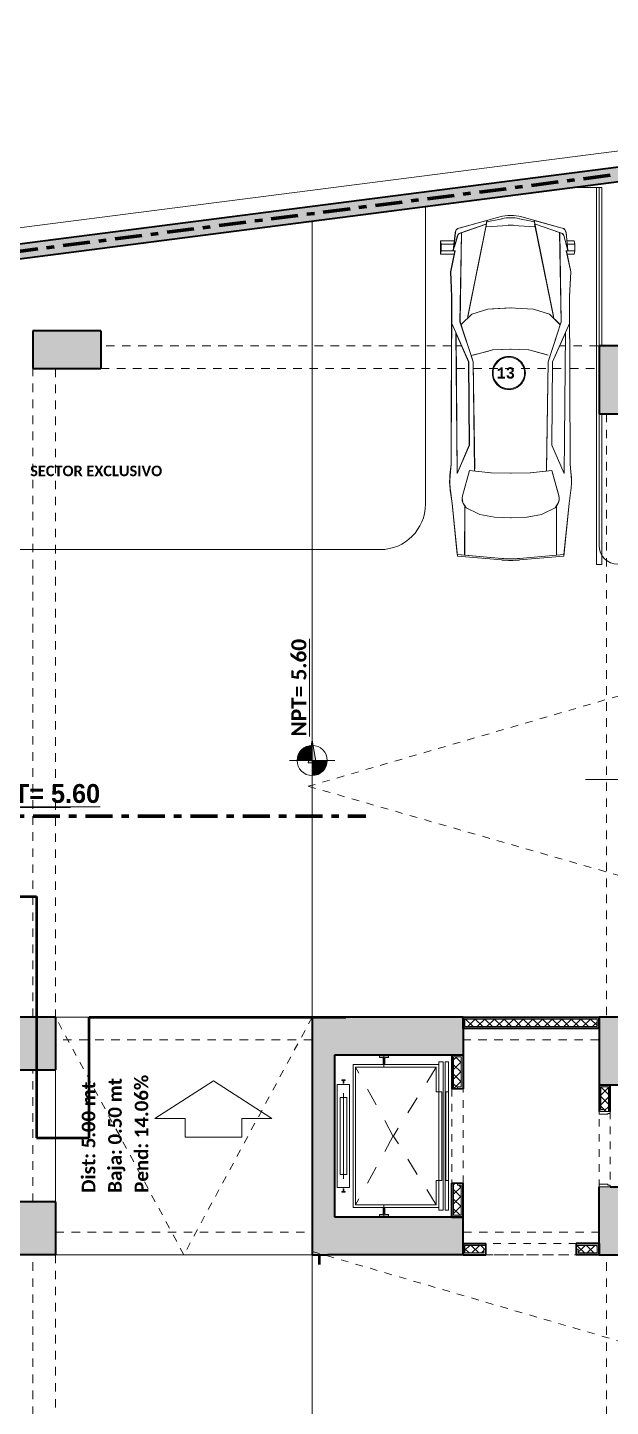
# Model space of a CAD drawing. Header units: metres. Extents: x -144 to 1000, y -717 to 29.
# Drawn here: x 267.5 to 275.22, y -562.42 to -544.14 of the extents above; entities that cross this region are included whole.
import ezdxf

# ---------------------------------------------------------------- set-up
doc = ezdxf.new("R2010")
doc.units = ezdxf.units.M
for name, pattern in [('Basculante', [0.11625, 0.075, -0.04125]), ('basculante modificado', [0.18, 0.1125, -0.0675]), ('Dash Dot 3_16_', [0.595313, 0.357187, -0.119063, 0, -0.119063]), ('IMPORT-LIFT01$0$HIDDEN-Z', [225, 150, -75]), ('Trazo', [0.45, 0.225, -0.225]), ('Trazo_2_', [0.47625, 0.238125, -0.238125])]:
    doc.linetypes.add(name, pattern=pattern)
doc.layers.get('0').update_dxf_attribs({"color": 1})
for name, color, linetype, lineweight in [('A-ANNO-DIMS', 1, 'Continuous', 9), ('A-DETL', 1, 'Continuous', 9), ('A-DETL-GENF', 1, 'Continuous', 9), ('A-DETL-GENF-HDLN', 1, 'Trazo_2_', 9), ('A-DETL-MEDM', 1, 'Continuous', 30), ('A-DETL-THIN', 1, 'Continuous', 9), ('A-DOOR', 1, 'Continuous', 9), ('A-DOOR-FRAM', 1, 'Continuous', 9), ('A-DOOR-HDLN', 1, 'Trazo', 20), ('A-FLOR', 2, 'Continuous', 9), ('A-FLOR-PATT', 8, 'Continuous', 50), ('A-WALL', 4, 'Continuous', 9), ('C-PRKG', 2, 'Continuous', 9), ('G-ANNO-DIMS', 1, 'Continuous', 9), ('G-ANNO-SYMB', 1, 'Continuous', 9), ('G-ANNO-TEXT', 2, 'Continuous', 9), ('G-IMPT', 1, 'Continuous', 9), ('S-COLS', 7, 'Continuous', 9)]:
    doc.layers.add(name, color=color, linetype=linetype, lineweight=lineweight)
doc.layers.add('A-WALL-PATT', color=7, linetype='Continuous', lineweight=35, true_color=0x9c9c9c)
doc.styles.add('Britannic Bold_B', font='', dxfattribs={"width": 0.7})
doc.styles.add('Calibri_B_1', font='calibrib.ttf', dxfattribs={"height": 0.135})
doc.styles.add('Calibri_B_2', font='calibrib.ttf', dxfattribs={"height": 0.135})
doc.styles.add('Calibri_B_3', font='calibrib.ttf', dxfattribs={"height": 0.15})
doc.styles.add('Courier New_B', font='courbd.ttf', dxfattribs={"height": 0.1125})
doc.styles.get('Britannic Bold_B').set_extended_font_data('Britannic Bold', bold=True)

# ---------------------------------------------------------------- blocks, each defined once
blk = doc.blocks.new('CARRO TIPO - Mid Size-2_dwg-602319-Nivel 2')
at = {"layer": 'G-IMPT', "color": 8, "lineweight": 9, "true_color": 0x808080}
for p, q in [((0.138, 0.631), (-0.026, 0.034)), ((0.075, 0.225), (0.213, 0.621)), ((0.247, 0.653), (0.414, 0.699)), ((5.004, 0.004), (4.948, 0.653)), ((0.021, 0.217), (1.434, 0.501)), ((1.408, 0.443), (1.561, 0.602)), ((4.083, 0.58), (4.083, 0.58)), ((4.209, 0.56), (4.26, 0.526)), ((0.047, 0.221), (0, 0)), ((0.098, -0.09), (0.119, 0.235)), ((4.396, 0.111), (4.405, -0.12)), ((0.098, -0.165), (0.119, -0.491)), ((0.138, -0.886), (-0.026, -0.289)), ((0.047, -0.477), (0, -0.255)), ((5.004, -0.259), (4.948, -0.908)), ((0.021, -0.472), (1.434, -0.757)), ((0.075, -0.48), (0.213, -0.876)), ((4.209, -0.816), (4.26, -0.782)), ((0.247, -0.908), (0.414, -0.955))]:
    blk.add_line(p, q, dxfattribs=at)
at = {"layer": 'G-IMPT', "color": 8, "lineweight": 9, "true_color": 0x808080, "flags": 128}
for points in [[(0.475, 0.685), (0.468, 0.713), (0.204, 0.687)], [(0.21, 0.596), (1.522, 0.616), (2.107, 0.423), (3.683, 0.401)], [(1.149, 0.74), (0.783, 0.756), (0.476, 0.692)], [(3.781, 0.763), (3.617, 0.747), (1.149, 0.74)], [(1.545, 0.737), (2.111, 0.49), (3.338, 0.478), (3.752, 0.659), (1.682, 0.677)], [(5.028, 0.004), (4.972, 0.654), (4.195, 0.731), (3.999, 0.759)], [(1.315, -0.144), (1.334, 0.209), (1.408, 0.443)], [(1.923, -0.141), (1.934, 0.138), (2.01, 0.425)], [(3.749, -0.137), (3.746, 0.162), (3.711, 0.477), (4.08, 0.579)], [(4.953, 0.549), (4.25, 0.546), (4.359, 0.326), (4.396, 0.111)], [(1.315, -0.111), (1.334, -0.465), (1.408, -0.698), (1.561, -0.857)], [(1.923, -0.115), (1.934, -0.393), (2.01, -0.68)], [(3.749, -0.118), (3.746, -0.417), (3.711, -0.732), (4.083, -0.836)], [(4.953, -0.804), (4.25, -0.802), (4.359, -0.582), (4.396, -0.366), (4.405, -0.135)], [(5.028, -0.259), (4.972, -0.909), (4.195, -0.987), (3.999, -1.014)], [(0.21, -0.851), (1.522, -0.872), (2.107, -0.679), (3.683, -0.657)], [(1.545, -0.992), (2.111, -0.746), (3.338, -0.734), (3.752, -0.915), (1.682, -0.932)], [(0.475, -0.941), (0.468, -0.969), (0.204, -0.942)], [(3.781, -1.019), (3.617, -1.003), (1.149, -0.996), (0.783, -1.011), (0.476, -0.947)]]:
    blk.add_lwpolyline(points, dxfattribs=at)
at = {"layer": 'G-IMPT', "color": 8, "lineweight": 9, "true_color": 0x808080}
for centre, radius, start, end in [((0.211, 0.611), 0.0762, 95.8102, 164.6615), ((0.261, 0.604), 0.0508, 105.4862, 160.7894), ((3.87, -0.147), 0.914, 81.9284, 95.6257), ((4.124, 0.434), 0.152, 56.264, 106.8198), ((0.562, -0.128), 0.61, 164.6615, 195.3385), ((0.596, -0.128), 0.61, 167.9052, 192.0948), ((3.486, -0.128), 1.524, 355.0592, 4.9408), ((3.51, -0.128), 1.524, 355.0592, 4.9408), ((0.707, -0.128), 0.61, 176.4735, 183.5265), ((0.211, -0.866), 0.0762, 195.3385, 264.1898), ((0.261, -0.859), 0.0508, 199.2106, 254.5138), ((3.87, -0.109), 0.914, 264.3743, 278.0716), ((4.124, -0.689), 0.152, 254.4694, 303.7359)]:
    blk.add_arc(centre, radius, start, end, dxfattribs=at)
blk = doc.blocks.new('E')
at = {"layer": 'A-WALL-PATT', "true_color": 0x747474}
for points in [[(268.512, -484.378), (278.005, -483.157), (277.98, -482.958), (268.573, -484.169), (268.52, -484.351)], [(277.138, -494.434), (277.138, -494.309), (275.338, -494.309), (275.338, -494.434), (275.362, -494.434), (275.362, -494.334), (277.113, -494.334), (277.113, -494.434)], [(277.113, -494.459), (277.138, -494.459), (277.138, -494.434), (275.338, -494.434), (275.338, -494.459), (275.362, -494.459)], [(277.138, -495.559), (277.213, -495.559), (277.213, -495.534), (277.163, -495.534), (277.163, -495.234), (277.263, -495.234), (277.263, -495.209), (277.138, -495.209), (277.138, -495.534)], [(277.288, -495.559), (277.288, -495.209), (277.263, -495.209), (277.263, -495.559)]]:
    blk.add_hatch(color=8, dxfattribs=at).paths.add_polyline_path(points)
h = blk.add_hatch(color=8, dxfattribs=at)
h.paths.add_polyline_path([(275.187, -496.959), (275.212, -496.959), (275.212, -496.509), (275.187, -496.509), (275.187, -496.934)])
h.paths.add_polyline_path([(275.212, -495.259), (275.212, -494.809), (275.187, -494.809), (275.187, -495.259)])
h = blk.add_hatch(color=8, dxfattribs=at)
h.paths.add_polyline_path([(275.337, -496.959), (275.337, -496.509), (275.262, -496.509), (275.262, -496.534), (275.312, -496.534), (275.312, -496.934), (275.212, -496.934), (275.212, -496.959), (275.312, -496.959)])
h.paths.add_polyline_path([(275.337, -495.259), (275.337, -494.809), (275.212, -494.809), (275.212, -494.834), (275.312, -494.834), (275.312, -495.234), (275.262, -495.234), (275.262, -495.259), (275.312, -495.259)])
h = blk.add_hatch(color=8, dxfattribs=at)
h.paths.add_polyline_path([(277.113, -497.334), (277.138, -497.334), (277.138, -497.309), (276.837, -497.309), (276.837, -497.334), (276.862, -497.334)])
h.paths.add_polyline_path([(275.637, -497.334), (275.637, -497.309), (275.338, -497.309), (275.338, -497.334), (275.612, -497.334)])
h = blk.add_hatch(color=8, dxfattribs=at)
h.paths.add_polyline_path([(277.138, -497.459), (277.138, -497.334), (277.113, -497.334), (277.113, -497.434), (276.862, -497.434), (276.862, -497.384), (276.837, -497.384), (276.837, -497.459)])
h.paths.add_polyline_path([(275.338, -497.459), (275.637, -497.458), (275.637, -497.384), (275.612, -497.384), (275.612, -497.434), (275.362, -497.434), (275.362, -497.334), (275.338, -497.334), (275.338, -497.459)])
at = {"layer": 'G-ANNO-DIMS', "true_color": 0x0000ff}
blk.add_hatch(color=5, dxfattribs=at).paths.add_polyline_path([(273.338, -490.636), (273.285, -490.936), (273.391, -490.936)])
at = {"layer": 'G-ANNO-DIMS', "extrusion": (0, 0, -1)}
h = blk.add_hatch(color=256, dxfattribs=at)
edge = h.paths.add_edge_path()
edge.add_line((-273.338, -490.905), (-273.338, -490.705))
edge.add_arc((-273.338, -490.905), 0.2, 360, 450, ccw=False)
edge.add_line((-273.138, -490.905), (-273.338, -490.905))
h = blk.add_hatch(color=256, dxfattribs=at)
edge = h.paths.add_edge_path()
edge.add_line((-273.338, -490.905), (-273.338, -491.105))
edge.add_arc((-273.338, -490.905), 0.2, 180, 270, ccw=False)
edge.add_line((-273.538, -490.905), (-273.338, -490.905))
at = {"layer": 'S-COLS', "true_color": 0x5b5f5f}
h = blk.add_hatch(color=251, dxfattribs=at)
h.paths.add_polyline_path([(287.238, -505.159), (287.738, -505.159), (287.738, -504.259), (287.238, -504.259), (287.238, -504.897)])
h.paths.add_polyline_path([(273.338, -497.459), (273.541, -497.458), (273.541, -494.309), (273.338, -494.309), (273.338, -497.459)])
h.paths.add_polyline_path([(269.438, -497.459), (269.938, -497.458), (269.938, -496.759), (269.438, -496.759), (269.438, -497.458)])
h.paths.add_polyline_path([(287.338, -497.459), (287.738, -497.458), (287.738, -496.759), (287.338, -496.759), (287.338, -497.458)])
h.paths.add_polyline_path([(269.938, -495.009), (269.938, -494.308), (269.438, -494.308), (269.438, -495.009)])
h.paths.add_polyline_path([(287.738, -495.009), (287.738, -494.308), (287.338, -494.308), (287.338, -495.009), (287.668, -495.009)])
h.paths.add_polyline_path([(287.668, -486.309), (287.738, -486.309), (287.738, -485.409), (287.238, -485.409), (287.238, -486.309), (287.402, -486.309)])
h.paths.add_polyline_path([(277.252, -486.309), (277.638, -486.309), (277.638, -485.409), (277.138, -485.409), (277.138, -486.309)])
h.paths.add_polyline_path([(269.638, -485.709), (270.538, -485.709), (270.538, -485.209), (269.638, -485.209)])
h = blk.add_hatch(color=251, dxfattribs=at)
h.paths.add_polyline_path([(269.938, -505.159), (269.938, -504.259), (269.438, -504.259), (269.438, -505.159)])
h.paths.add_polyline_path([(277.638, -505.159), (277.638, -504.259), (277.138, -504.259), (277.138, -505.159), (277.386, -505.159)])
h.paths.add_polyline_path([(277.138, -497.459), (277.638, -497.458), (277.638, -496.559), (277.138, -496.559), (277.138, -497.458)])
h.paths.add_polyline_path([(283.438, -497.459), (283.938, -497.458), (283.938, -494.309), (283.438, -494.309), (283.438, -497.458)])
h.paths.add_polyline_path([(275.338, -497.459), (275.337, -496.959), (273.638, -496.959), (273.638, -494.809), (275.338, -494.809), (275.337, -494.309), (273.541, -494.309), (273.541, -497.459), (275.146, -497.459)])
h.paths.add_polyline_path([(277.252, -495.209), (277.638, -495.209), (277.638, -494.309), (277.138, -494.309), (277.138, -495.209)])
at = {"layer": 'A-ANNO-DIMS', "color": 5, "true_color": 0x0000ff}
blk.add_line((268.618, -483.952), (290.094, -481.188), dxfattribs=at)
at = {"layer": 'A-DETL', "color": 7, "linetype": 'Dash Dot 3_16_', "lineweight": 70}
blk.add_line((268.658, -484.257), (290.133, -481.494), dxfattribs=at)
at = {"layer": 'A-DETL', "color": 7, "linetype": 'basculante modificado'}
for p, q in [((275.182, -485.409), (270.538, -485.409)), ((275.317, -485.409), (275.243, -485.409)), ((276.69, -485.409), (276.616, -485.409)), ((277.125, -485.409), (276.751, -485.409)), ((269.638, -494.308), (269.638, -485.709)), ((269.938, -485.709), (269.938, -494.309)), ((270.538, -485.709), (275.182, -485.709)), ((275.246, -485.709), (275.41, -485.709)), ((275.471, -485.709), (276.462, -485.709)), ((276.523, -485.709), (276.688, -485.709)), ((276.752, -485.709), (277.125, -485.709)), ((277.238, -486.309), (277.238, -494.308)), ((269.938, -494.309), (273.338, -494.309)), ((275.338, -494.308), (277.138, -494.308)), ((273.338, -494.609), (269.938, -494.609)), ((277.138, -494.608), (275.337, -494.608)), ((269.637, -496.757), (269.637, -495.009)), ((269.937, -495.009), (269.937, -496.757)), ((269.937, -497.159), (273.338, -497.159)), ((275.337, -497.159), (277.138, -497.159)), ((269.638, -504.259), (269.638, -497.459)), ((273.338, -497.459), (269.938, -497.459)), ((269.938, -497.459), (269.938, -504.259)), ((277.138, -497.459), (275.337, -497.459)), ((277.238, -504.259), (277.238, -497.459))]:
    blk.add_line(p, q, dxfattribs=at)
at = {"layer": 'A-DETL', "color": 9, "linetype": 'Basculante', "true_color": 0xc0c0c0}
for p, q in [((283.938, -488.146), (273.287, -491.248)), ((273.287, -491.248), (283.938, -494.308)), ((271.638, -497.459), (269.938, -494.309)), ((273.338, -494.308), (271.638, -497.459)), ((273.337, -497.414), (283.938, -500.516))]:
    blk.add_line(p, q, dxfattribs=at)
at = {"layer": 'A-DETL', "color": 7, "lineweight": 50}
for p, q in [((268.984, -492.708), (269.684, -492.708)), ((269.684, -492.708), (269.684, -495.908)), ((270.384, -495.908), (270.384, -494.308)), ((270.384, -494.308), (273.784, -494.308)), ((269.684, -495.908), (270.384, -495.908))]:
    blk.add_line(p, q, dxfattribs=at)
at = {"layer": 'A-DETL-GENF', "color": 8, "true_color": 0x808080}
for p, q in [((275.853, -483.722), (275.651, -483.765)), ((276.282, -483.765), (276.083, -483.722)), ((275.654, -483.747), (275.282, -483.849)), ((275.291, -483.917), (275.645, -483.793)), ((275.395, -485.044), (275.648, -483.79)), ((275.64, -483.829), (275.934, -483.811)), ((275.645, -483.793), (275.654, -483.747)), ((275.648, -483.79), (275.645, -483.791)), ((275.651, -483.765), (275.646, -483.79)), ((276.293, -483.829), (276, -483.811)), ((276.001, -483.811), (276.293, -483.829)), ((276.651, -483.849), (276.279, -483.747)), ((276.279, -483.747), (276.288, -483.791)), ((276.287, -483.791), (276.282, -483.765)), ((276.616, -483.905), (276.285, -483.79)), ((276.285, -483.79), (276.538, -485.046)), ((276.635, -485.093), (276.616, -483.905)), ((276.641, -483.913), (276.619, -483.905)), ((276.619, -483.905), (276.637, -485.091)), ((275.232, -483.908), (275.208, -484.142)), ((275.208, -484.142), (275.262, -483.947)), ((275.296, -485.091), (275.315, -483.908)), ((275.317, -483.907), (275.299, -485.093)), ((276.616, -483.907), (276.619, -483.908)), ((276.725, -484.142), (276.67, -483.944)), ((276.725, -484.142), (276.701, -483.908)), ((275.228, -484.147), (275.17, -484.426)), ((275.208, -484.142), (275.228, -484.147)), ((276.705, -484.147), (276.725, -484.142)), ((276.763, -484.426), (276.705, -484.147)), ((275.17, -484.426), (275.184, -484.755)), ((276.749, -484.755), (276.763, -484.426)), ((275.184, -484.755), (275.178, -486.976)), ((276.755, -486.976), (276.749, -484.755)), ((275.308, -485.128), (275.296, -485.091)), ((275.299, -485.093), (275.31, -485.127)), ((276.623, -485.127), (276.635, -485.093)), ((276.637, -485.091), (276.625, -485.129)), ((275.257, -487.099), (275.241, -485.236)), ((275.241, -485.236), (275.409, -485.621)), ((276.524, -485.621), (276.692, -485.236)), ((276.692, -485.236), (276.676, -487.099)), ((275.469, -485.618), (275.443, -485.538)), ((276.49, -485.537), (276.464, -485.618)), ((275.409, -485.621), (275.42, -486.725)), ((275.49, -487.069), (275.469, -485.618)), ((276.464, -485.618), (276.443, -487.069)), ((276.513, -486.725), (276.524, -485.621)), ((275.42, -486.725), (275.257, -487.099)), ((276.676, -487.099), (276.513, -486.725)), ((275.178, -486.976), (275.163, -487.124)), ((276.77, -487.124), (276.755, -486.976)), ((275.421, -487.062), (275.328, -487.397)), ((275.707, -487.093), (275.421, -487.062)), ((275.968, -487.096), (275.707, -487.093)), ((276.228, -487.093), (275.968, -487.096)), ((276.512, -487.062), (276.228, -487.093)), ((276.443, -487.069), (276.512, -487.062)), ((276.605, -487.397), (276.512, -487.062)), ((275.168, -487.32), (275.193, -487.497)), ((276.741, -487.497), (276.766, -487.32)), ((275.193, -487.497), (275.26, -488.175)), ((275.359, -487.545), (275.357, -488.183)), ((275.359, -487.545), (275.359, -487.525)), ((275.359, -487.526), (275.379, -487.555)), ((275.559, -487.645), (275.359, -487.545)), ((276.574, -487.546), (276.376, -487.645)), ((276.556, -487.555), (276.587, -487.509)), ((276.574, -487.528), (276.574, -487.546)), ((276.577, -488.183), (276.574, -487.546)), ((276.673, -488.175), (276.741, -487.497)), ((275.753, -487.678), (275.559, -487.645)), ((275.968, -487.687), (275.753, -487.678)), ((276.187, -487.678), (275.968, -487.687)), ((276.376, -487.645), (276.187, -487.678)), ((275.26, -488.175), (275.357, -488.183)), ((275.357, -488.183), (275.849, -488.226)), ((276.086, -488.226), (276.577, -488.183)), ((276.577, -488.183), (276.673, -488.175))]:
    blk.add_line(p, q, dxfattribs=at)
at = {"layer": 'A-DETL-GENF'}
for p, q in [((274.231, -494.844), (274.231, -494.821)), ((274.231, -494.821), (274.347, -494.821)), ((274.277, -494.844), (274.231, -494.844)), ((274.277, -494.937), (274.277, -494.844)), ((274.347, -494.844), (274.3, -494.844)), ((274.3, -494.844), (274.3, -494.937)), ((274.347, -494.821), (274.347, -494.844)), ((275.016, -494.937), (273.88, -494.937)), ((273.88, -494.937), (273.88, -495.885)), ((273.914, -495.885), (273.914, -494.972)), ((273.914, -494.972), (274.982, -494.972)), ((274.263, -494.937), (274.286, -494.937)), ((274.982, -494.972), (274.982, -495.275)), ((275.016, -495.298), (275.016, -494.903)), ((275.016, -494.903), (275.073, -494.903)), ((275.073, -494.903), (275.016, -494.903)), ((275.016, -494.903), (275.016, -494.937)), ((275.073, -495.885), (275.073, -494.903)), ((275.1, -495.885), (275.1, -494.903)), ((275.1, -494.903), (275.146, -494.903)), ((275.146, -494.903), (275.146, -495.885)), ((271.254, -495.651), (272.029, -495.151)), ((272.804, -495.651), (272.029, -495.151)), ((273.67, -495.885), (273.67, -495.203)), ((273.67, -495.203), (273.834, -495.203)), ((273.775, -495.138), (273.73, -495.138)), ((273.73, -495.138), (273.73, -495.147)), ((273.73, -495.147), (273.748, -495.147)), ((273.748, -495.147), (273.748, -495.183)), ((273.748, -495.183), (273.757, -495.183)), ((273.757, -495.147), (273.775, -495.147)), ((273.757, -495.183), (273.757, -495.147)), ((273.775, -495.147), (273.775, -495.138)), ((273.834, -495.203), (273.834, -495.885)), ((273.707, -495.885), (273.707, -495.375)), ((273.707, -495.375), (273.798, -495.375)), ((273.798, -495.375), (273.798, -495.885)), ((274.982, -495.275), (274.982, -495.298)), ((274.982, -495.298), (275.055, -495.298)), ((275.016, -495.885), (275.016, -495.298)), ((275.016, -495.298), (275.055, -495.298)), ((275.055, -495.298), (275.055, -495.885)), ((275.146, -495.298), (275.109, -495.298)), ((275.109, -495.298), (275.109, -495.885)), ((271.654, -495.651), (271.254, -495.651)), ((271.654, -495.901), (271.654, -495.651)), ((272.404, -495.901), (272.404, -495.651)), ((272.404, -495.651), (272.804, -495.651)), ((272.029, -495.901), (271.654, -495.901)), ((272.029, -495.901), (272.404, -495.901)), ((273.67, -495.885), (273.67, -496.566)), ((273.707, -495.885), (273.707, -496.394)), ((273.798, -496.394), (273.798, -495.885)), ((273.834, -496.566), (273.834, -495.885)), ((273.88, -496.832), (273.88, -495.885)), ((273.914, -495.885), (273.914, -496.798)), ((275.016, -495.885), (275.016, -496.472)), ((275.055, -496.472), (275.055, -495.885)), ((275.073, -495.885), (275.073, -496.866)), ((275.1, -495.885), (275.1, -496.866)), ((275.109, -496.472), (275.109, -495.885)), ((275.146, -496.866), (275.146, -495.885)), ((273.707, -496.394), (273.798, -496.394)), ((274.982, -496.494), (274.982, -496.472)), ((274.982, -496.472), (275.055, -496.472)), ((274.982, -496.798), (274.982, -496.494)), ((275.016, -496.472), (275.016, -496.866)), ((275.016, -496.472), (275.055, -496.472)), ((275.146, -496.472), (275.109, -496.472)), ((273.67, -496.566), (273.834, -496.566)), ((273.73, -496.631), (273.73, -496.622)), ((273.73, -496.622), (273.748, -496.622)), ((273.775, -496.631), (273.73, -496.631)), ((273.748, -496.622), (273.748, -496.586)), ((273.748, -496.586), (273.757, -496.586)), ((273.757, -496.586), (273.757, -496.622)), ((273.757, -496.622), (273.775, -496.622)), ((273.775, -496.622), (273.775, -496.631)), ((275.016, -496.832), (273.88, -496.832)), ((273.914, -496.798), (274.982, -496.798)), ((274.263, -496.832), (274.286, -496.832)), ((274.277, -496.832), (274.277, -496.925)), ((274.3, -496.925), (274.3, -496.832)), ((275.016, -496.866), (275.016, -496.832)), ((275.016, -496.866), (275.073, -496.866)), ((275.073, -496.866), (275.016, -496.866)), ((275.1, -496.866), (275.146, -496.866)), ((274.277, -496.925), (274.231, -496.925)), ((274.231, -496.925), (274.231, -496.948)), ((274.231, -496.948), (274.347, -496.948)), ((274.347, -496.925), (274.3, -496.925)), ((274.347, -496.948), (274.347, -496.925))]:
    blk.add_line(p, q, dxfattribs=at)
at = {"layer": 'A-DETL-GENF', "linetype": 'IMPORT-LIFT01$0$HIDDEN-Z'}
for p, q in [((274.287, -494.972), (274.287, -494.821)), ((273.752, -495.316), (273.752, -495.885)), ((273.752, -496.453), (273.752, -495.885)), ((274.287, -496.798), (274.287, -496.948))]:
    blk.add_line(p, q, dxfattribs=at)
at = {"layer": 'A-DETL-GENF', "linetype": 'Basculante'}
for p, q in [((275.187, -495.259), (275.187, -496.509)), ((275.337, -496.509), (275.337, -495.259)), ((277.138, -496.559), (277.138, -495.559)), ((277.138, -495.559), (277.288, -495.559)), ((277.288, -495.559), (277.288, -496.559)), ((277.288, -496.559), (277.138, -496.559)), ((276.837, -497.309), (275.637, -497.309)), ((275.637, -497.459), (276.837, -497.459))]:
    blk.add_line(p, q, dxfattribs=at)
at = {"layer": 'A-DETL-GENF', "color": 8, "true_color": 0x808080}
for centre, radius, start, end in [((275.968, -484.258), 0.549, 77.9052, 102.0948), ((275.3, -483.915), 0.0686, 105.3385, 174.1898), ((275.968, -484.358), 0.549, 86.4735, 93.5265), ((276.633, -483.915), 0.0686, 5.8102, 74.6615), ((275.306, -483.96), 0.0457, 109.2106, 164.5138), ((276.626, -483.956), 0.0457, 15.4862, 70.7894), ((275.982, -487.205), 0.823, 174.3743, 188.0716), ((275.951, -487.205), 0.823, 351.9284, 5.6257), ((275.46, -487.433), 0.137, 164.4694, 222.3955), ((276.473, -487.433), 0.137, 326.2641, 15.5306), ((276.473, -487.433), 0.137, 329.6462, 334.919), ((276.473, -487.433), 0.137, 343.4098, 348.5348), ((276.473, -487.433), 0.137, 357.6851, 2.0581), ((275.968, -486.859), 1.372, 265.0592, 274.9409)]:
    blk.add_arc(centre, radius, start, end, dxfattribs=at)
at = {"layer": 'A-DETL-GENF-HDLN', "color": 8, "true_color": 0x808080}
for p, q in [((275.453, -484.989), (275.308, -485.128)), ((275.663, -484.923), (275.453, -484.989)), ((275.966, -484.906), (275.663, -484.923)), ((276.269, -484.923), (275.966, -484.906)), ((276.48, -484.989), (276.269, -484.923)), ((276.625, -485.129), (276.48, -484.989)), ((275.308, -485.128), (275.443, -485.538)), ((276.49, -485.537), (276.625, -485.129)), ((275.443, -485.538), (275.729, -485.463)), ((275.729, -485.463), (275.968, -485.453)), ((275.968, -485.453), (276.207, -485.463)), ((276.207, -485.463), (276.49, -485.537))]:
    blk.add_line(p, q, dxfattribs=at)
at = {"layer": 'A-DETL-GENF-HDLN'}
for p, q in [((274.412, -495.889), (273.914, -494.972)), ((274.982, -494.972), (274.412, -495.889)), ((274.412, -495.88), (273.914, -496.798)), ((274.982, -496.798), (274.412, -495.88))]:
    blk.add_line(p, q, dxfattribs=at)
at = {"layer": 'A-DETL-MEDM'}
for p, q in [((275.337, -495.259), (275.187, -495.259)), ((275.187, -496.509), (275.337, -496.509)), ((275.637, -497.309), (275.637, -497.459)), ((276.837, -497.459), (276.837, -497.309))]:
    blk.add_line(p, q, dxfattribs=at)
at = {"layer": 'A-DETL-THIN'}
for p, q in [((290.043, -481.607), (276.831, -483.308)), ((276.831, -483.308), (277.138, -483.308)), ((277.138, -483.308), (277.138, -485.409)), ((274.838, -483.564), (268.728, -484.351)), ((274.838, -487.509), (274.838, -483.564)), ((269.638, -485.709), (269.638, -485.209)), ((269.638, -485.209), (270.538, -485.209)), ((270.538, -485.209), (270.538, -485.709)), ((277.138, -485.409), (277.638, -485.409)), ((270.538, -485.709), (269.638, -485.709)), ((277.638, -486.309), (277.138, -486.309)), ((277.138, -486.309), (277.138, -488.053)), ((267.648, -488.109), (274.238, -488.109)), ((269.938, -495.009), (269.438, -495.009)), ((269.938, -496.759), (269.938, -495.009)), ((269.438, -496.759), (269.938, -496.759))]:
    blk.add_line(p, q, dxfattribs=at)
for centre, radius, start in [((274.238, -487.509), 0.6, 270), ((277.388, -488.053), 0.25, 180)]:
    blk.add_arc(centre, radius, start, 0, dxfattribs=at)
at = {"layer": 'A-DOOR'}
blk.add_line((277.288, -496.559), (277.138, -496.559), dxfattribs=at)
at = {"layer": 'A-DOOR-FRAM'}
for p, q in [((277.138, -495.559), (277.138, -495.594)), ((277.288, -495.559), (277.138, -495.559)), ((277.138, -495.594), (277.253, -495.594)), ((277.253, -495.594), (277.253, -495.584)), ((277.253, -495.584), (277.288, -495.584)), ((277.288, -495.584), (277.288, -495.559)), ((277.138, -496.524), (277.138, -496.559)), ((277.253, -496.524), (277.138, -496.524)), ((277.138, -496.559), (277.288, -496.559)), ((277.253, -496.534), (277.253, -496.524)), ((277.288, -496.534), (277.253, -496.534)), ((277.288, -496.559), (277.288, -496.534))]:
    blk.add_line(p, q, dxfattribs=at)
at = {"layer": 'A-DOOR-HDLN'}
blk.add_line((277.138, -495.559), (277.288, -495.559), dxfattribs=at)
at = {"layer": 'A-FLOR'}
for p, q in [((273.338, -494.308), (273.338, -483.757)), ((269.938, -494.308), (287.338, -494.308)), ((273.338, -497.458), (269.938, -497.458)), ((273.337, -508.469), (273.337, -497.458))]:
    blk.add_line(p, q, dxfattribs=at)
at = {"layer": 'A-FLOR-PATT', "color": 9, "true_color": 0xc0c0c0}
blk.add_line((273.435, -497.587), (273.435, -497.458), dxfattribs=at)
at = {"layer": 'A-WALL', "lineweight": 35}
for p, q in [((268.573, -484.169), (277.98, -482.958)), ((278.005, -483.157), (268.728, -484.351)), ((275.337, -494.459), (275.337, -494.309)), ((275.337, -494.309), (277.138, -494.309)), ((277.138, -494.459), (277.138, -494.309)), ((277.138, -494.459), (275.337, -494.459)), ((275.187, -494.809), (275.187, -495.259)), ((275.187, -494.809), (275.337, -494.809)), ((275.337, -494.809), (275.337, -495.259)), ((277.288, -495.209), (277.138, -495.209)), ((277.138, -495.209), (277.138, -495.559)), ((277.288, -495.559), (277.288, -495.209)), ((275.187, -496.959), (275.187, -496.509)), ((275.337, -496.959), (275.337, -496.509)), ((275.187, -496.959), (275.337, -496.959)), ((275.337, -497.309), (275.637, -497.309)), ((275.337, -497.309), (275.337, -497.459)), ((277.138, -497.309), (276.837, -497.309)), ((277.138, -497.309), (277.138, -497.459)), ((275.337, -497.459), (275.637, -497.459)), ((277.138, -497.459), (276.837, -497.459))]:
    blk.add_line(p, q, dxfattribs=at)
at = {"layer": 'A-WALL'}
for p, q in [((275.362, -494.334), (275.362, -494.434)), ((277.113, -494.334), (275.362, -494.334)), ((277.113, -494.434), (275.362, -494.434)), ((277.113, -494.434), (277.113, -494.334)), ((275.312, -494.834), (275.212, -494.834)), ((275.212, -495.259), (275.212, -494.834)), ((275.312, -495.234), (275.312, -494.834)), ((275.262, -495.234), (275.262, -495.259)), ((275.262, -495.234), (275.312, -495.234)), ((277.163, -495.234), (277.163, -495.534)), ((277.263, -495.234), (277.163, -495.234)), ((277.263, -495.234), (277.263, -495.559)), ((277.163, -495.534), (277.213, -495.534)), ((277.213, -495.559), (277.213, -495.534)), ((275.212, -496.934), (275.212, -496.509)), ((275.262, -496.509), (275.262, -496.534)), ((275.312, -496.534), (275.262, -496.534)), ((275.312, -496.934), (275.312, -496.534)), ((275.212, -496.934), (275.312, -496.934)), ((275.362, -497.334), (275.362, -497.434)), ((275.362, -497.334), (275.637, -497.334)), ((275.362, -497.434), (275.612, -497.434)), ((275.637, -497.384), (275.612, -497.384)), ((275.612, -497.434), (275.612, -497.384)), ((276.837, -497.334), (277.113, -497.334)), ((276.862, -497.384), (276.837, -497.384)), ((276.862, -497.384), (276.862, -497.434)), ((276.862, -497.434), (277.113, -497.434)), ((277.113, -497.434), (277.113, -497.334))]:
    blk.add_line(p, q, dxfattribs=at)
at = {"layer": 'A-WALL-PATT', "color": 1, "lineweight": 5, "true_color": 0xff0000}
for p, q in [((275.362, -494.343), (275.372, -494.334)), ((275.471, -494.434), (275.371, -494.334)), ((275.399, -494.434), (275.499, -494.334)), ((275.599, -494.434), (275.499, -494.334)), ((275.526, -494.434), (275.626, -494.334)), ((275.726, -494.434), (275.626, -494.334)), ((275.654, -494.434), (275.754, -494.334)), ((275.853, -494.434), (275.753, -494.334)), ((275.781, -494.434), (275.881, -494.334)), ((275.98, -494.434), (275.88, -494.334)), ((275.908, -494.434), (276.008, -494.334)), ((276.108, -494.434), (276.008, -494.334)), ((276.035, -494.434), (276.135, -494.334)), ((276.235, -494.434), (276.135, -494.334)), ((276.163, -494.434), (276.263, -494.334)), ((276.362, -494.434), (276.262, -494.334)), ((276.29, -494.434), (276.39, -494.334)), ((276.49, -494.434), (276.39, -494.334)), ((276.417, -494.434), (276.517, -494.334)), ((276.617, -494.434), (276.517, -494.334)), ((276.545, -494.434), (276.645, -494.334)), ((276.744, -494.434), (276.644, -494.334)), ((276.672, -494.434), (276.772, -494.334)), ((276.871, -494.434), (276.771, -494.334)), ((276.799, -494.434), (276.899, -494.334)), ((276.999, -494.434), (276.899, -494.334)), ((276.926, -494.434), (277.026, -494.334)), ((277.113, -494.421), (277.026, -494.334)), ((277.054, -494.434), (277.113, -494.375)), ((275.212, -494.875), (275.254, -494.834)), ((275.312, -494.911), (275.235, -494.834)), ((275.212, -495.002), (275.312, -494.902)), ((275.312, -495.039), (275.212, -494.939)), ((275.212, -495.13), (275.312, -495.03)), ((275.312, -495.166), (275.212, -495.066)), ((275.212, -495.257), (275.312, -495.157)), ((275.262, -495.243), (275.212, -495.193)), ((277.263, -495.334), (277.163, -495.234)), ((277.163, -495.343), (277.263, -495.243)), ((277.263, -495.462), (277.163, -495.362)), ((277.163, -495.47), (277.263, -495.37)), ((277.208, -495.534), (277.163, -495.489)), ((277.213, -495.547), (277.263, -495.497)), ((277.233, -495.559), (277.213, -495.539)), ((275.212, -496.53), (275.233, -496.509)), ((275.262, -496.516), (275.255, -496.509)), ((275.212, -496.657), (275.312, -496.557)), ((275.312, -496.693), (275.212, -496.593)), ((275.212, -496.784), (275.312, -496.684)), ((275.312, -496.566), (275.28, -496.534)), ((275.312, -496.821), (275.212, -496.721)), ((275.212, -496.911), (275.312, -496.811)), ((275.298, -496.934), (275.212, -496.848)), ((275.362, -497.398), (275.427, -497.334)), ((275.417, -497.434), (275.362, -497.38)), ((275.544, -497.434), (275.444, -497.334)), ((275.454, -497.434), (275.554, -497.334)), ((275.621, -497.384), (275.571, -497.334)), ((275.581, -497.434), (275.612, -497.402)), ((275.631, -497.384), (275.637, -497.377)), ((276.944, -497.434), (276.844, -497.334)), ((276.862, -497.425), (276.954, -497.334)), ((277.071, -497.434), (276.971, -497.334)), ((276.981, -497.434), (277.081, -497.334)), ((277.113, -497.348), (277.098, -497.334)), ((277.108, -497.434), (277.113, -497.429))]:
    blk.add_line(p, q, dxfattribs=at)
at = {"layer": 'C-PRKG'}
for p, q in [((277.103, -483.308), (277.103, -483.308)), ((277.103, -483.308), (277.177, -483.308)), ((277.103, -488.308), (277.103, -483.308)), ((277.103, -483.308), (277.103, -488.308)), ((277.177, -483.308), (277.177, -485.409)), ((275.04, -484.016), (275.038, -484.016)), ((275.038, -484.016), (275.038, -484.191)), ((275.045, -484.059), (275.04, -484.016)), ((275.04, -484.016), (275.221, -484.016)), ((275.045, -484.149), (275.045, -484.059)), ((275.216, -484.059), (275.045, -484.059)), ((275.315, -484.059), (275.312, -484.059)), ((275.313, -484.016), (275.315, -484.016)), ((276.618, -484.016), (276.62, -484.016)), ((276.621, -484.059), (276.618, -484.059)), ((276.712, -484.016), (276.811, -484.016)), ((276.817, -484.059), (276.717, -484.059)), ((276.811, -484.016), (276.817, -484.059)), ((276.817, -484.059), (276.817, -484.149)), ((275.038, -484.191), (275.04, -484.191)), ((275.04, -484.191), (275.045, -484.149)), ((275.219, -484.191), (275.04, -484.191)), ((275.228, -484.149), (275.045, -484.149)), ((275.313, -484.191), (275.31, -484.191)), ((275.313, -484.149), (275.311, -484.149)), ((276.622, -484.149), (276.62, -484.149)), ((276.623, -484.191), (276.62, -484.191)), ((276.817, -484.149), (276.705, -484.149)), ((276.811, -484.191), (276.714, -484.191)), ((276.817, -484.149), (276.811, -484.191)), ((275.944, -485.548), (275.944, -485.548)), ((275.944, -485.988), (275.944, -485.988)), ((277.177, -486.309), (277.177, -488.308)), ((277.177, -488.308), (277.103, -488.308)), ((277.103, -488.308), (277.103, -488.308))]:
    blk.add_line(p, q, dxfattribs=at)
for major_axis, start_param, end_param in [((0, 0.22), 4.712389, 7.853982), ((0, 0.22), 0, 1.570796), ((0, 0.21), 4.712389, 7.853982), ((0, 0.21), 4.712389, 6.162355), ((0, 0.22), 1.570796, 4.712389), ((0, 0.22), 1.570796, 3.141593), ((0, 0.21), 1.570796, 4.712389), ((0, 0.21), 3.262423, 4.712389)]:
    blk.add_ellipse((275.944, -485.768), major_axis=major_axis, ratio=0.995222, start_param=start_param, end_param=end_param, dxfattribs=at)
at = {"layer": 'G-ANNO-DIMS', "extrusion": (0, 0, -1)}
for p, q in [((273.338, -491.205), (273.338, -489.505)), ((273.038, -490.905), (273.638, -490.905))]:
    blk.add_line(p, q, dxfattribs=at)
at = {"layer": 'G-ANNO-DIMS', "color": 5, "true_color": 0x0000ff}
for p, q in [((273.338, -490.636), (273.285, -490.936)), ((273.391, -490.936), (273.338, -490.636)), ((273.338, -490.636), (273.338, -490.905)), ((273.285, -490.936), (273.391, -490.936))]:
    blk.add_line(p, q, dxfattribs=at)
at = {"layer": 'G-ANNO-DIMS'}
for p, q in [((276.96, -491.157), (279.46, -491.157)), ((268.436, -491.53), (270.136, -491.53))]:
    blk.add_line(p, q, dxfattribs=at)
at = {"layer": 'G-ANNO-DIMS', "extrusion": (0, 0, -1)}
blk.add_circle((-273.338, -490.905), 0.2, dxfattribs=at)
at = {"layer": 'G-ANNO-SYMB', "linetype": 'Dash Dot 3_16_', "lineweight": 70}
blk.add_line((264.077, -491.643), (274.05, -491.643), dxfattribs=at)
at = {"layer": 'S-COLS', "lineweight": 35}
for p, q in [((270.538, -485.209), (269.638, -485.209)), ((269.638, -485.209), (269.638, -485.709)), ((270.538, -485.209), (270.538, -485.709)), ((277.638, -485.409), (277.138, -485.409)), ((277.138, -485.409), (277.138, -486.309)), ((269.638, -485.709), (270.538, -485.709)), ((277.138, -486.309), (277.638, -486.309)), ((269.938, -494.308), (269.438, -494.308)), ((269.938, -494.308), (269.938, -495.009)), ((273.338, -494.309), (273.541, -494.309)), ((273.338, -494.309), (273.338, -497.459)), ((275.338, -494.309), (273.541, -494.309)), ((275.338, -494.309), (275.338, -494.809)), ((277.638, -494.309), (277.138, -494.309)), ((277.138, -494.309), (277.138, -495.209)), ((273.638, -496.959), (273.638, -494.809)), ((273.638, -494.809), (275.338, -494.809)), ((269.438, -495.009), (269.938, -495.009)), ((277.638, -495.209), (277.138, -495.209)), ((277.138, -497.459), (277.138, -496.559)), ((277.288, -496.559), (277.638, -496.559)), ((269.938, -496.759), (269.438, -496.759)), ((269.938, -496.759), (269.938, -497.459)), ((275.338, -496.959), (273.638, -496.959)), ((275.338, -497.459), (275.338, -496.959)), ((269.938, -497.459), (269.438, -497.459)), ((273.338, -497.459), (273.541, -497.459)), ((275.338, -497.459), (273.541, -497.459)), ((277.138, -497.459), (277.638, -497.459))]:
    blk.add_line(p, q, dxfattribs=at)
at = {"xscale": 0.9, "yscale": 0.9, "zscale": 0.9, "rotation": 269.9999999999997}
blk.add_blockref('CARRO TIPO - Mid Size-2_dwg-602319-Nivel 2', (276.083, -483.722), dxfattribs=at)
at = {"layer": 'G-ANNO-DIMS', "color": 5, "true_color": 0x0000ff, "style": 'Calibri_B_1'}
blk.add_text('%%UNPT= 5.60', height=0.2, rotation=90, dxfattribs=at).set_placement((273.261, -490.588))
at = {"layer": 'G-ANNO-DIMS', "style": 'Britannic Bold_B'}
blk.add_text('%%UNPT= 5.60', height=0.25, dxfattribs=at).set_placement((268.921, -491.468))
at = {"layer": 'G-ANNO-TEXT', "style": 'Courier New_B', "width": 0.8}
blk.add_text('13', height=0.15, dxfattribs=at).set_placement((275.783, -485.842))
at = {"layer": 'G-ANNO-TEXT', "style": 'Calibri_B_3'}
blk.add_text('SECTOR EXCLUSIVO', height=0.14, dxfattribs=at).set_placement((269.602, -487.136))
at = {"layer": 'G-ANNO-TEXT', "style": 'Calibri_B_2'}
for s, p in [('Dist: 5.00 mt', (270.465, -496.637)), ('Baja: 0.50 mt', (270.815, -496.637)), ('Pend: 14.06%%%', (271.166, -496.637))]:
    blk.add_text(s, height=0.18, rotation=90, dxfattribs=at).set_placement(p)

msp = doc.modelspace()

# ---------------------------------------------------------------- block references
at = {"color": 3}
msp.add_blockref('E', (-2.069, -62.955), dxfattribs=at)

doc.saveas('drawing.dxf')
